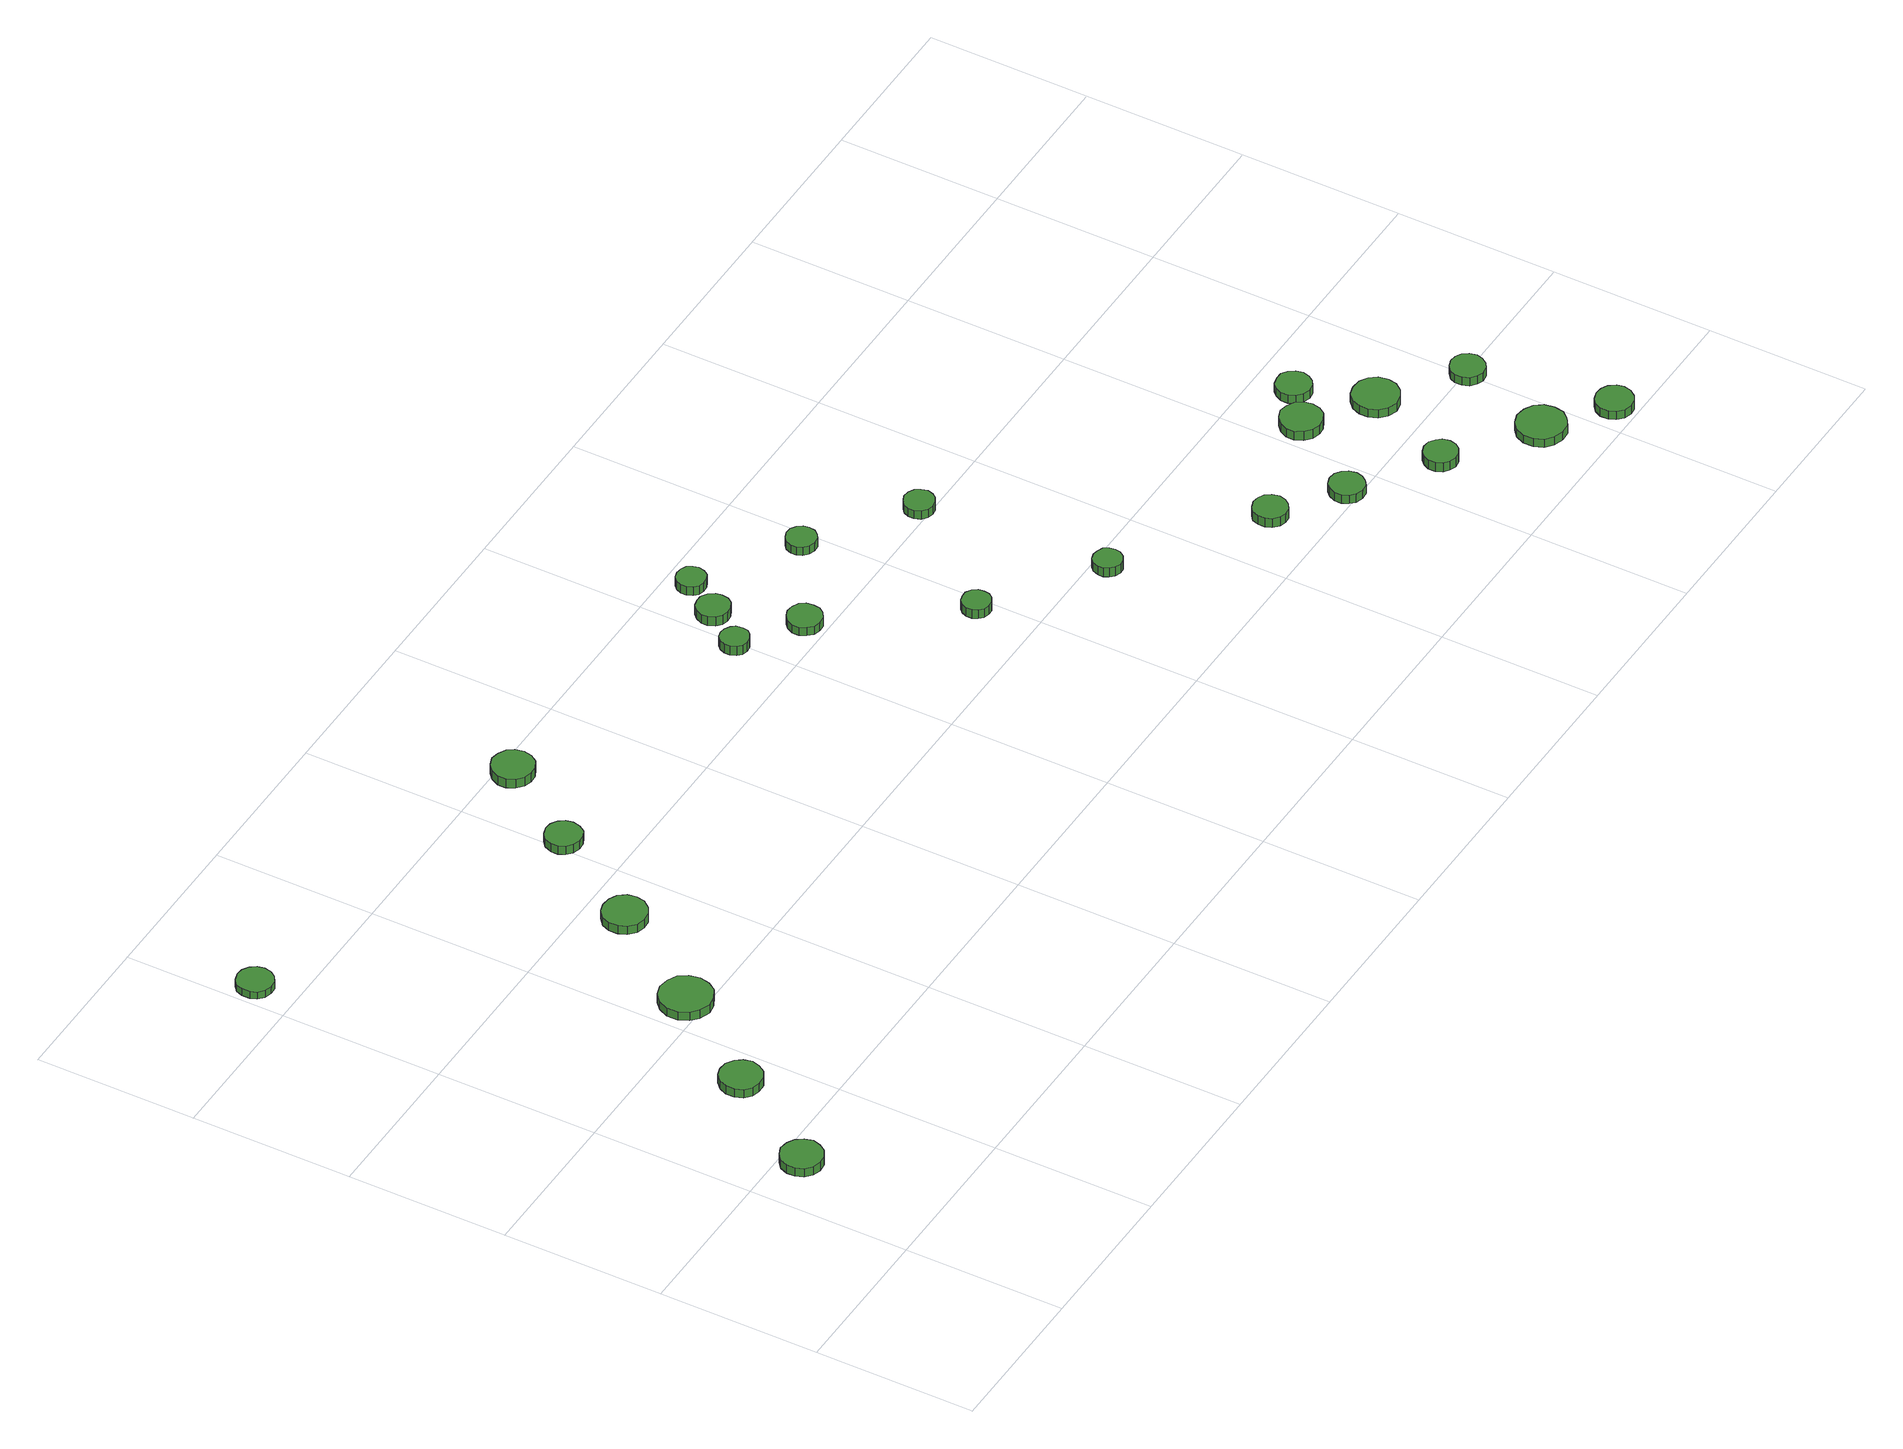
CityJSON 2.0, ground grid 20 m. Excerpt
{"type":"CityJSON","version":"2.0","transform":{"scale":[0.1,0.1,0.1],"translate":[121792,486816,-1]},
"CityObjects":{
"tree1":{"type":"SolitaryVegetationObject","attributes":{"function":"something"},"geometry":[{"type":"MultiSurface","lod":"1","boundaries":[[[0,1,2,3,4,5,6,7,8,9,10,11,12,13,14]],[[15,16,17,18,19,20,21,22,23,24,25,26,27,28,29]],[[0,29,28,1]],[[1,28,27,2]],[[2,27,26,3]],[[3,26,25,4]],[[4,25,24,5]],[[5,24,23,6]],[[6,23,22,7]],[[7,22,21,8]],[[8,21,20,9]],[[9,20,19,10]],[[10,19,18,11]],[[11,18,17,12]],[[12,17,16,13]],[[13,16,15,14]],[[14,15,29,0]]]}]},
"tree2":{"type":"SolitaryVegetationObject","attributes":{"function":"something"},"geometry":[{"type":"MultiSurface","lod":"1","boundaries":[[[30,31,32,33,34,35,36,37,38,39,40,41,42,43,44]],[[45,46,47,48,49,50,51,52,53,54,55,56,57,58,59]],[[30,59,58,31]],[[31,58,57,32]],[[32,57,56,33]],[[33,56,55,34]],[[34,55,54,35]],[[35,54,53,36]],[[36,53,52,37]],[[37,52,51,38]],[[38,51,50,39]],[[39,50,49,40]],[[40,49,48,41]],[[41,48,47,42]],[[42,47,46,43]],[[43,46,45,44]],[[44,45,59,30]]]}]},
"tree3":{"type":"SolitaryVegetationObject","attributes":{"function":"something"},"geometry":[{"type":"MultiSurface","lod":"1","boundaries":[[[60,61,62,63,64,65,66,67,68,69,70,71,72,73,74]],[[75,76,77,78,79,80,81,82,83,84,85,86,87,88,89]],[[60,89,88,61]],[[61,88,87,62]],[[62,87,86,63]],[[63,86,85,64]],[[64,85,84,65]],[[65,84,83,66]],[[66,83,82,67]],[[67,82,81,68]],[[68,81,80,69]],[[69,80,79,70]],[[70,79,78,71]],[[71,78,77,72]],[[72,77,76,73]],[[73,76,75,74]],[[74,75,89,60]]]}]},
"tree4":{"type":"SolitaryVegetationObject","attributes":{"function":"something"},"geometry":[{"type":"MultiSurface","lod":"1","boundaries":[[[90,91,92,93,94,95,96,97,98,99,100,101,102,103,104]],[[105,106,107,108,109,110,111,112,113,114,115,116,117,118,119]],[[90,119,118,91]],[[91,118,117,92]],[[92,117,116,93]],[[93,116,115,94]],[[94,115,114,95]],[[95,114,113,96]],[[96,113,112,97]],[[97,112,111,98]],[[98,111,110,99]],[[99,110,109,100]],[[100,109,108,101]],[[101,108,107,102]],[[102,107,106,103]],[[103,106,105,104]],[[104,105,119,90]]]}]},
"tree5":{"type":"SolitaryVegetationObject","attributes":{"function":"something"},"geometry":[{"type":"MultiSurface","lod":"1","boundaries":[[[120,121,122,123,124,125,126,127,128,129,130,131,132,133,134]],[[135,136,137,138,139,140,141,142,143,144,145,146,147,148,149]],[[120,149,148,121]],[[121,148,147,122]],[[122,147,146,123]],[[123,146,145,124]],[[124,145,144,125]],[[125,144,143,126]],[[126,143,142,127]],[[127,142,141,128]],[[128,141,140,129]],[[129,140,139,130]],[[130,139,138,131]],[[131,138,137,132]],[[132,137,136,133]],[[133,136,135,134]],[[134,135,149,120]]]}]},
"tree6":{"type":"SolitaryVegetationObject","attributes":{"function":"something"},"geometry":[{"type":"MultiSurface","lod":"1","boundaries":[[[150,151,152,153,154,155,156,157,158,159,160,161,162,163,164]],[[165,166,167,168,169,170,171,172,173,174,175,176,177,178,179]],[[150,179,178,151]],[[151,178,177,152]],[[152,177,176,153]],[[153,176,175,154]],[[154,175,174,155]],[[155,174,173,156]],[[156,173,172,157]],[[157,172,171,158]],[[158,171,170,159]],[[159,170,169,160]],[[160,169,168,161]],[[161,168,167,162]],[[162,167,166,163]],[[163,166,165,164]],[[164,165,179,150]]]}]},
"tree7":{"type":"SolitaryVegetationObject","attributes":{"function":"something"},"geometry":[{"type":"MultiSurface","lod":"1","boundaries":[[[180,181,182,183,184,185,186,187,188,189,190,191,192,193,194]],[[195,196,197,198,199,200,201,202,203,204,205,206,207,208,209]],[[180,209,208,181]],[[181,208,207,182]],[[182,207,206,183]],[[183,206,205,184]],[[184,205,204,185]],[[185,204,203,186]],[[186,203,202,187]],[[187,202,201,188]],[[188,201,200,189]],[[189,200,199,190]],[[190,199,198,191]],[[191,198,197,192]],[[192,197,196,193]],[[193,196,195,194]],[[194,195,209,180]]]}]},
"tree8":{"type":"SolitaryVegetationObject","attributes":{"function":"something"},"geometry":[{"type":"MultiSurface","lod":"1","boundaries":[[[210,211,212,213,214,215,216,217,218,219,220,221,222,223,224]],[[225,226,227,228,229,230,231,232,233,234,235,236,237,238,239]],[[210,239,238,211]],[[211,238,237,212]],[[212,237,236,213]],[[213,236,235,214]],[[214,235,234,215]],[[215,234,233,216]],[[216,233,232,217]],[[217,232,231,218]],[[218,231,230,219]],[[219,230,229,220]],[[220,229,228,221]],[[221,228,227,222]],[[222,227,226,223]],[[223,226,225,224]],[[224,225,239,210]]]}]},
"tree9":{"type":"SolitaryVegetationObject","attributes":{"function":"something"},"geometry":[{"type":"MultiSurface","lod":"1","boundaries":[[[240,241,242,243,244,245,246,247,248,249,250,251,252,253,254]],[[255,256,257,258,259,260,261,262,263,264,265,266,267,268,269]],[[240,269,268,241]],[[241,268,267,242]],[[242,267,266,243]],[[243,266,265,244]],[[244,265,264,245]],[[245,264,263,246]],[[246,263,262,247]],[[247,262,261,248]],[[248,261,260,249]],[[249,260,259,250]],[[250,259,258,251]],[[251,258,257,252]],[[252,257,256,253]],[[253,256,255,254]],[[254,255,269,240]]]}]},
"tree10":{"type":"SolitaryVegetationObject","attributes":{"function":"something"},"geometry":[{"type":"MultiSurface","lod":"1","boundaries":[[[270,271,272,273,274,275,276,277,278,279,280,281,282,283,284]],[[285,286,287,288,289,290,291,292,293,294,295,296,297,298,299]],[[270,299,298,271]],[[271,298,297,272]],[[272,297,296,273]],[[273,296,295,274]],[[274,295,294,275]],[[275,294,293,276]],[[276,293,292,277]],[[277,292,291,278]],[[278,291,290,279]],[[279,290,289,280]],[[280,289,288,281]],[[281,288,287,282]],[[282,287,286,283]],[[283,286,285,284]],[[284,285,299,270]]]}]},
"tree11":{"type":"SolitaryVegetationObject","attributes":{"function":"something"},"geometry":[{"type":"MultiSurface","lod":"1","boundaries":[[[300,301,302,303,304,305,306,307,308,309,310,311,312,313,314]],[[315,316,317,318,319,320,321,322,323,324,325,326,327,328,329]],[[300,329,328,301]],[[301,328,327,302]],[[302,327,326,303]],[[303,326,325,304]],[[304,325,324,305]],[[305,324,323,306]],[[306,323,322,307]],[[307,322,321,308]],[[308,321,320,309]],[[309,320,319,310]],[[310,319,318,311]],[[311,318,317,312]],[[312,317,316,313]],[[313,316,315,314]],[[314,315,329,300]]]}]},
"tree12":{"type":"SolitaryVegetationObject","attributes":{"function":"something"},"geometry":[{"type":"MultiSurface","lod":"1","boundaries":[[[330,331,332,333,334,335,336,337,338,339,340,341,342,343,344]],[[345,346,347,348,349,350,351,352,353,354,355,356,357,358,359]],[[330,359,358,331]],[[331,358,357,332]],[[332,357,356,333]],[[333,356,355,334]],[[334,355,354,335]],[[335,354,353,336]],[[336,353,352,337]],[[337,352,351,338]],[[338,351,350,339]],[[339,350,349,340]],[[340,349,348,341]],[[341,348,347,342]],[[342,347,346,343]],[[343,346,345,344]],[[344,345,359,330]]]}]},
"tree13":{"type":"SolitaryVegetationObject","attributes":{"function":"something"},"geometry":[{"type":"MultiSurface","lod":"1","boundaries":[[[360,361,362,363,364,365,366,367,368,369,370,371,372,373,374]],[[375,376,377,378,379,380,381,382,383,384,385,386,387,388,389]],[[360,389,388,361]],[[361,388,387,362]],[[362,387,386,363]],[[363,386,385,364]],[[364,385,384,365]],[[365,384,383,366]],[[366,383,382,367]],[[367,382,381,368]],[[368,381,380,369]],[[369,380,379,370]],[[370,379,378,371]],[[371,378,377,372]],[[372,377,376,373]],[[373,376,375,374]],[[374,375,389,360]]]}]},
"tree14":{"type":"SolitaryVegetationObject","attributes":{"function":"something"},"geometry":[{"type":"MultiSurface","lod":"1","boundaries":[[[390,391,392,393,394,395,396,397,398,399,400,401,402,403,404]],[[405,406,407,408,409,410,411,412,413,414,415,416,417,418,419]],[[390,419,418,391]],[[391,418,417,392]],[[392,417,416,393]],[[393,416,415,394]],[[394,415,414,395]],[[395,414,413,396]],[[396,413,412,397]],[[397,412,411,398]],[[398,411,410,399]],[[399,410,409,400]],[[400,409,408,401]],[[401,408,407,402]],[[402,407,406,403]],[[403,406,405,404]],[[404,405,419,390]]]}]},
"tree15":{"type":"SolitaryVegetationObject","attributes":{"function":"something"},"geometry":[{"type":"MultiSurface","lod":"1","boundaries":[[[420,421,422,423,424,425,426,427,428,429,430,431,432,433,434]],[[435,436,437,438,439,440,441,442,443,444,445,446,447,448,449]],[[420,449,448,421]],[[421,448,447,422]],[[422,447,446,423]],[[423,446,445,424]],[[424,445,444,425]],[[425,444,443,426]],[[426,443,442,427]],[[427,442,441,428]],[[428,441,440,429]],[[429,440,439,430]],[[430,439,438,431]],[[431,438,437,432]],[[432,437,436,433]],[[433,436,435,434]],[[434,435,449,420]]]}]},
"tree16":{"type":"SolitaryVegetationObject","attributes":{"function":"something"},"geometry":[{"type":"MultiSurface","lod":"1","boundaries":[[[450,451,452,453,454,455,456,457,458,459,460,461,462,463,464]],[[465,466,467,468,469,470,471,472,473,474,475,476,477,478,479]],[[450,479,478,451]],[[451,478,477,452]],[[452,477,476,453]],[[453,476,475,454]],[[454,475,474,455]],[[455,474,473,456]],[[456,473,472,457]],[[457,472,471,458]],[[458,471,470,459]],[[459,470,469,460]],[[460,469,468,461]],[[461,468,467,462]],[[462,467,466,463]],[[463,466,465,464]],[[464,465,479,450]]]}]},
"tree17":{"type":"SolitaryVegetationObject","attributes":{"function":"something"},"geometry":[{"type":"MultiSurface","lod":"1","boundaries":[[[480,481,482,483,484,485,486,487,488,489,490,491,492,493,494]],[[495,496,497,498,499,500,501,502,503,504,505,506,507,508,509]],[[480,509,508,481]],[[481,508,507,482]],[[482,507,506,483]],[[483,506,505,484]],[[484,505,504,485]],[[485,504,503,486]],[[486,503,502,487]],[[487,502,501,488]],[[488,501,500,489]],[[489,500,499,490]],[[490,499,498,491]],[[491,498,497,492]],[[492,497,496,493]],[[493,496,495,494]],[[494,495,509,480]]]}]},
"tree18":{"type":"SolitaryVegetationObject","attributes":{"function":"something"},"geometry":[{"type":"MultiSurface","lod":"1","boundaries":[[[510,511,512,513,514,515,516,517,518,519,520,521,522,523,524]],[[525,526,527,528,529,530,531,532,533,534,535,536,537,538,539]],[[510,539,538,511]],[[511,538,537,512]],[[512,537,536,513]],[[513,536,535,514]],[[514,535,534,515]],[[515,534,533,516]],[[516,533,532,517]],[[517,532,531,518]],[[518,531,530,519]],[[519,530,529,520]],[[520,529,528,521]],[[521,528,527,522]],[[522,527,526,523]],[[523,526,525,524]],[[524,525,539,510]]]}]},
"tree19":{"type":"SolitaryVegetationObject","attributes":{"function":"something"},"geometry":[{"type":"MultiSurface","lod":"1","boundaries":[[[540,541,542,543,544,545,546,547,548,549,550,551,552,553,554]],[[555,556,557,558,559,560,561,562,563,564,565,566,567,568,569]],[[540,569,568,541]],[[541,568,567,542]],[[542,567,566,543]],[[543,566,565,544]],[[544,565,564,545]],[[545,564,563,546]],[[546,563,562,547]],[[547,562,561,548]],[[548,561,560,549]],[[549,560,559,550]],[[550,559,558,551]],[[551,558,557,552]],[[552,557,556,553]],[[553,556,555,554]],[[554,555,569,540]]]}]},
"tree20":{"type":"SolitaryVegetationObject","attributes":{"function":"something"},"geometry":[{"type":"MultiSurface","lod":"1","boundaries":[[[570,571,572,573,574,575,576,577,578,579,580,581,582,583,584]],[[585,586,587,588,589,590,591,592,593,594,595,596,597,598,599]],[[570,599,598,571]],[[571,598,597,572]],[[572,597,596,573]],[[573,596,595,574]],[[574,595,594,575]],[[575,594,593,576]],[[576,593,592,577]],[[577,592,591,578]],[[578,591,590,579]],[[579,590,589,580]],[[580,589,588,581]],[[581,588,587,582]],[[582,587,586,583]],[[583,586,585,584]],[[584,585,599,570]]]}]},
"tree21":{"type":"SolitaryVegetationObject","attributes":{"function":"something"},"geometry":[{"type":"MultiSurface","lod":"1","boundaries":[[[600,601,602,603,604,605,606,607,608,609,610,611,612,613,614]],[[615,616,617,618,619,620,621,622,623,624,625,626,627,628,629]],[[600,629,628,601]],[[601,628,627,602]],[[602,627,626,603]],[[603,626,625,604]],[[604,625,624,605]],[[605,624,623,606]],[[606,623,622,607]],[[607,622,621,608]],[[608,621,620,609]],[[609,620,619,610]],[[610,619,618,611]],[[611,618,617,612]],[[612,617,616,613]],[[613,616,615,614]],[[614,615,629,600]]]}]},
"tree22":{"type":"SolitaryVegetationObject","attributes":{"function":"something"},"geometry":[{"type":"MultiSurface","lod":"1","boundaries":[[[630,631,632,633,634,635,636,637,638,639,640,641,642,643,644]],[[645,646,647,648,649,650,651,652,653,654,655,656,657,658,659]],[[630,659,658,631]],[[631,658,657,632]],[[632,657,656,633]],[[633,656,655,634]],[[634,655,654,635]],[[635,654,653,636]],[[636,653,652,637]],[[637,652,651,638]],[[638,651,650,639]],[[639,650,649,640]],[[640,649,648,641]],[[641,648,647,642]],[[642,647,646,643]],[[643,646,645,644]],[[644,645,659,630]]]}]},
"tree23":{"type":"SolitaryVegetationObject","attributes":{"function":"something"},"geometry":[{"type":"MultiSurface","lod":"1","boundaries":[[[660,661,662,663,664,665,666,667,668,669,670,671,672,673,674]],[[675,676,677,678,679,680,681,682,683,684,685,686,687,688,689]],[[660,689,688,661]],[[661,688,687,662]],[[662,687,686,663]],[[663,686,685,664]],[[664,685,684,665]],[[665,684,683,666]],[[666,683,682,667]],[[667,682,681,668]],[[668,681,680,669]],[[669,680,679,670]],[[670,679,678,671]],[[671,678,677,672]],[[672,677,676,673]],[[673,676,675,674]],[[674,675,689,660]]]}]},
"tree24":{"type":"SolitaryVegetationObject","attributes":{"function":"something"},"geometry":[{"type":"MultiSurface","lod":"1","boundaries":[[[690,691,692,693,694,695,696,697,698,699,700,701,702,703,704]],[[705,706,707,708,709,710,711,712,713,714,715,716,717,718,719]],[[690,719,718,691]],[[691,718,717,692]],[[692,717,716,693]],[[693,716,715,694]],[[694,715,714,695]],[[695,714,713,696]],[[696,713,712,697]],[[697,712,711,698]],[[698,711,710,699]],[[699,710,709,700]],[[700,709,708,701]],[[701,708,707,702]],[[702,707,706,703]],[[703,706,705,704]],[[704,705,719,690]]]}]}
},
"vertices":[
[97,174,20],[94,184,20],[88,193,20],[79,198,20],[68,200,20],[58,196,20],[50,189,20],[46,179,20],[46,169,20],[50,159,20],[58,152,20],[68,149,20],[79,150,20],[88,155,20],[94,164,20],[94,164,8],[88,155,8],[79,150,8],[68,149,8],[58,152,8],[50,159,8],[46,169,8],[46,179,8],[50,189,8],[58,196,8],[68,200,8],[79,198,8],[88,193,8],[94,184,8],[97,174,8],
[181,300,19],[178,311,19],[172,319,19],[163,325,19],[152,326,19],[142,323,19],[134,315,19],[130,306,19],[130,295,19],[134,285,19],[142,278,19],[152,275,19],[163,276,19],[172,281,19],[178,290,19],[178,290,7],[172,281,7],[163,276,7],[152,275,7],[142,278,7],[134,285,7],[130,295,7],[130,306,7],[134,315,7],[142,323,7],[152,326,7],[163,325,7],[172,319,7],[178,311,7],[181,300,7],
[51,852,16],[49,861,16],[44,868,16],[36,873,16],[27,874,16],[18,871,16],[11,865,16],[8,857,16],[8,847,16],[11,839,16],[18,833,16],[27,830,16],[36,831,16],[44,836,16],[49,843,16],[49,843,6],[44,836,6],[36,831,6],[27,830,6],[18,833,6],[11,839,6],[8,847,6],[8,857,6],[11,865,6],[18,871,6],[27,874,6],[36,873,6],[44,868,6],[49,861,6],[51,852,6],
[274,421,20],[271,434,20],[264,445,20],[252,451,20],[239,453,20],[226,449,20],[217,440,20],[211,428,20],[211,414,20],[217,402,20],[226,394,20],[239,389,20],[252,391,20],[264,397,20],[271,408,20],[271,408,8],[264,397,8],[252,391,8],[239,389,8],[226,394,8],[217,402,8],[211,414,8],[211,428,8],[217,440,8],[226,449,8],[239,453,8],[252,451,8],[264,445,8],[271,434,8],[274,421,8],
[358,551,20],[356,562,20],[349,571,20],[339,576,20],[328,577,20],[318,574,20],[309,566,20],[305,556,20],[305,545,20],[309,535,20],[318,527,20],[328,524,20],[339,525,20],[349,531,20],[356,540,20],[356,540,8],[349,531,8],[339,525,8],[328,524,8],[318,527,8],[309,535,8],[305,545,8],[305,556,8],[309,566,8],[318,574,8],[328,577,8],[339,576,8],[349,571,8],[356,562,8],[358,551,8],
[433,675,20],[431,684,20],[426,691,20],[418,696,20],[409,697,20],[400,694,20],[393,688,20],[389,679,20],[389,670,20],[393,662,20],[400,656,20],[409,653,20],[418,654,20],[426,658,20],[431,666,20],[431,666,8],[426,658,8],[418,654,8],[409,653,8],[400,656,8],[393,662,8],[389,670,8],[389,679,8],[393,688,8],[400,694,8],[409,697,8],[418,696,8],[426,691,8],[431,684,8],[433,675,8],
[510,782,20],[508,793,20],[502,801,20],[492,806,20],[482,808,20],[472,804,20],[464,797,20],[459,787,20],[459,777,20],[464,767,20],[472,760,20],[482,757,20],[492,758,20],[502,763,20],[508,772,20],[508,772,7],[502,763,7],[492,758,7],[482,757,7],[472,760,7],[464,767,7],[459,777,7],[459,787,7],[464,797,7],[472,804,7],[482,808,7],[492,806,7],[502,801,7],[508,793,7],[510,782,7],
[812,675,21],[811,683,21],[807,688,21],[800,692,21],[793,693,21],[786,691,21],[781,686,21],[778,679,21],[778,672,21],[781,665,21],[786,660,21],[793,658,21],[800,659,21],[807,663,21],[811,668,21],[811,668,8],[807,663,8],[800,659,8],[793,658,8],[786,660,8],[781,665,8],[778,672,8],[778,679,8],[781,686,8],[786,691,8],[793,693,8],[800,692,8],[807,688,8],[811,683,8],[812,675,8],
[850,723,20],[849,731,20],[844,738,20],[836,743,20],[828,743,20],[820,741,20],[814,735,20],[810,727,20],[810,719,20],[814,711,20],[820,705,20],[828,703,20],[836,704,20],[844,708,20],[849,715,20],[849,715,7],[844,708,7],[836,704,7],[828,703,7],[820,705,7],[814,711,7],[810,719,7],[810,727,7],[814,735,7],[820,741,7],[828,743,7],[836,743,7],[844,738,7],[849,731,7],[850,723,7],
[886,626,20],[885,635,20],[880,642,20],[872,646,20],[863,647,20],[855,644,20],[849,638,20],[845,630,20],[845,622,20],[849,614,20],[855,608,20],[863,605,20],[872,606,20],[880,611,20],[885,618,20],[885,618,8],[880,611,8],[872,606,8],[863,605,8],[855,608,8],[849,614,8],[845,622,8],[845,630,8],[849,638,8],[855,644,8],[863,647,8],[872,646,8],[880,642,8],[885,635,8],[886,626,8],
[878,769,20],[876,776,20],[872,782,20],[866,785,20],[858,786,20],[851,784,20],[846,779,20],[843,772,20],[843,765,20],[846,758,20],[851,753,20],[858,751,20],[866,752,20],[872,755,20],[876,761,20],[876,761,7],[872,755,7],[866,752,7],[858,751,7],[851,753,7],[846,758,7],[843,765,7],[843,772,7],[846,779,7],[851,784,7],[858,786,7],[866,785,7],[872,782,7],[876,776,7],[878,769,7],
[1002,474,19],[1001,481,19],[997,487,19],[990,491,19],[983,491,19],[976,489,19],[971,484,19],[968,478,19],[968,470,19],[971,464,19],[976,459,19],[983,457,19],[990,457,19],[997,461,19],[1001,467,19],[1001,467,6],[997,461,6],[990,457,6],[983,457,6],[976,459,6],[971,464,6],[968,470,6],[968,478,6],[971,484,6],[976,489,6],[983,491,6],[990,491,6],[997,487,6],[1001,481,6],[1002,474,6],
[999,697,19],[998,704,19],[993,710,19],[987,714,19],[979,715,19],[972,712,19],[966,707,19],[963,700,19],[963,693,19],[966,686,19],[972,681,19],[979,678,19],[987,679,19],[993,683,19],[998,689,19],[998,689,7],[993,683,7],[987,679,7],[979,678,7],[972,681,7],[966,686,7],[963,693,7],[963,700,7],[966,707,7],[972,712,7],[979,715,7],[987,714,7],[993,710,7],[998,704,7],[999,697,7],
[1135,382,20],[1134,389,20],[1130,395,20],[1123,398,20],[1116,399,20],[1109,397,20],[1104,392,20],[1101,385,20],[1101,378,20],[1104,372,20],[1109,367,20],[1116,364,20],[1123,365,20],[1130,369,20],[1134,375,20],[1134,375,7],[1130,369,7],[1123,365,7],[1116,364,7],[1109,367,7],[1104,372,7],[1101,378,7],[1101,385,7],[1104,392,7],[1109,397,7],[1116,399,7],[1123,398,7],[1130,395,7],[1134,389,7],[1135,382,7],
[1119,613,19],[1117,621,19],[1113,627,19],[1106,631,19],[1098,632,19],[1091,629,19],[1085,624,19],[1082,617,19],[1082,610,19],[1085,602,19],[1091,597,19],[1098,595,19],[1106,596,19],[1113,600,19],[1117,606,19],[1117,606,7],[1113,600,7],[1106,596,7],[1098,595,7],[1091,597,7],[1085,602,7],[1082,610,7],[1082,617,7],[1085,624,7],[1091,629,7],[1098,632,7],[1106,631,7],[1113,627,7],[1117,621,7],[1119,613,7],
[1305,268,20],[1303,277,20],[1298,284,20],[1290,288,20],[1282,289,20],[1274,286,20],[1267,281,20],[1264,273,20],[1264,264,20],[1267,256,20],[1274,250,20],[1282,247,20],[1290,248,20],[1298,253,20],[1303,260,20],[1303,260,7],[1298,253,7],[1290,248,7],[1282,247,7],[1274,250,7],[1267,256,7],[1264,264,7],[1264,273,7],[1267,281,7],[1274,286,7],[1282,289,7],[1290,288,7],[1298,284,7],[1303,277,7],[1305,268,7],
[1383,214,19],[1381,223,19],[1376,230,19],[1369,235,19],[1360,236,19],[1351,233,19],[1345,227,19],[1341,219,19],[1341,210,19],[1345,202,19],[1351,196,19],[1360,193,19],[1369,194,19],[1376,199,19],[1381,206,19],[1381,206,7],[1376,199,7],[1369,194,7],[1360,193,7],[1351,196,7],[1345,202,7],[1341,210,7],[1341,219,7],[1345,227,7],[1351,233,7],[1360,236,7],[1369,235,7],[1376,230,7],[1381,223,7],[1383,214,7],
[1481,150,20],[1479,159,20],[1474,165,20],[1467,170,20],[1458,171,20],[1450,168,20],[1444,162,20],[1440,155,20],[1440,146,20],[1444,138,20],[1450,133,20],[1458,130,20],[1467,131,20],[1474,135,20],[1479,142,20],[1479,142,7],[1474,135,7],[1467,131,7],[1458,130,7],[1450,133,7],[1444,138,7],[1440,146,7],[1440,155,7],[1444,162,7],[1450,168,7],[1458,171,7],[1467,170,7],[1474,165,7],[1479,159,7],[1481,150,7],
[1459,314,20],[1457,324,20],[1451,333,20],[1441,338,20],[1431,340,20],[1421,336,20],[1413,329,20],[1408,319,20],[1408,309,20],[1413,299,20],[1421,292,20],[1431,289,20],[1441,290,20],[1451,295,20],[1457,304,20],[1457,304,7],[1451,295,7],[1441,290,7],[1431,289,7],[1421,292,7],[1413,299,7],[1408,309,7],[1408,319,7],[1413,329,7],[1421,336,7],[1431,340,7],[1441,338,7],[1451,333,7],[1457,324,7],[1459,314,7],
[1589,78,19],[1587,90,19],[1580,100,19],[1569,106,19],[1557,108,19],[1545,104,19],[1536,96,19],[1531,85,19],[1531,72,19],[1536,61,19],[1545,53,19],[1557,49,19],[1569,50,19],[1580,57,19],[1587,66,19],[1587,66,7],[1580,57,7],[1569,50,7],[1557,49,7],[1545,53,7],[1536,61,7],[1531,72,7],[1531,85,7],[1536,96,7],[1545,104,7],[1557,108,7],[1569,106,7],[1580,100,7],[1587,90,7],[1589,78,7],
[1501,350,19],[1499,359,19],[1494,366,19],[1487,371,19],[1478,371,19],[1469,369,19],[1463,363,19],[1459,355,19],[1459,346,19],[1463,338,19],[1469,332,19],[1478,329,19],[1487,330,19],[1494,335,19],[1499,342,19],[1499,342,7],[1494,335,7],[1487,330,7],[1478,329,7],[1469,332,7],[1463,338,7],[1459,346,7],[1459,355,7],[1463,363,7],[1469,369,7],[1478,371,7],[1487,371,7],[1494,366,7],[1499,359,7],[1501,350,7],
[1538,262,19],[1536,274,19],[1529,283,19],[1519,289,19],[1507,290,19],[1496,287,19],[1487,279,19],[1483,268,19],[1483,257,19],[1487,246,19],[1496,238,19],[1507,234,19],[1519,236,19],[1529,242,19],[1536,251,19],[1536,251,7],[1529,242,7],[1519,236,7],[1507,234,7],[1496,238,7],[1487,246,7],[1483,257,7],[1483,268,7],[1487,279,7],[1496,287,7],[1507,290,7],[1519,289,7],[1529,283,7],[1536,274,7],[1538,262,7],
[1658,28,19],[1656,37,19],[1650,45,19],[1642,49,19],[1633,50,19],[1624,47,19],[1617,41,19],[1613,33,19],[1613,23,19],[1617,15,19],[1624,8,19],[1633,5,19],[1642,6,19],[1650,11,19],[1656,19,19],[1656,19,7],[1650,11,7],[1642,6,7],[1633,5,7],[1624,8,7],[1617,15,7],[1613,23,7],[1613,33,7],[1617,41,7],[1624,47,7],[1633,50,7],[1642,49,7],[1650,45,7],[1656,37,7],[1658,28,7],
[1623,197,19],[1621,206,19],[1616,213,19],[1609,217,19],[1600,218,19],[1592,215,19],[1585,209,19],[1582,202,19],[1582,193,19],[1585,185,19],[1592,179,19],[1600,176,19],[1609,177,19],[1616,182,19],[1621,189,19],[1621,189,7],[1616,182,7],[1609,177,7],[1600,176,7],[1592,179,7],[1585,185,7],[1582,193,7],[1582,202,7],[1585,209,7],[1592,215,7],[1600,218,7],[1609,217,7],[1616,213,7],[1621,206,7],[1623,197,7]
]}
